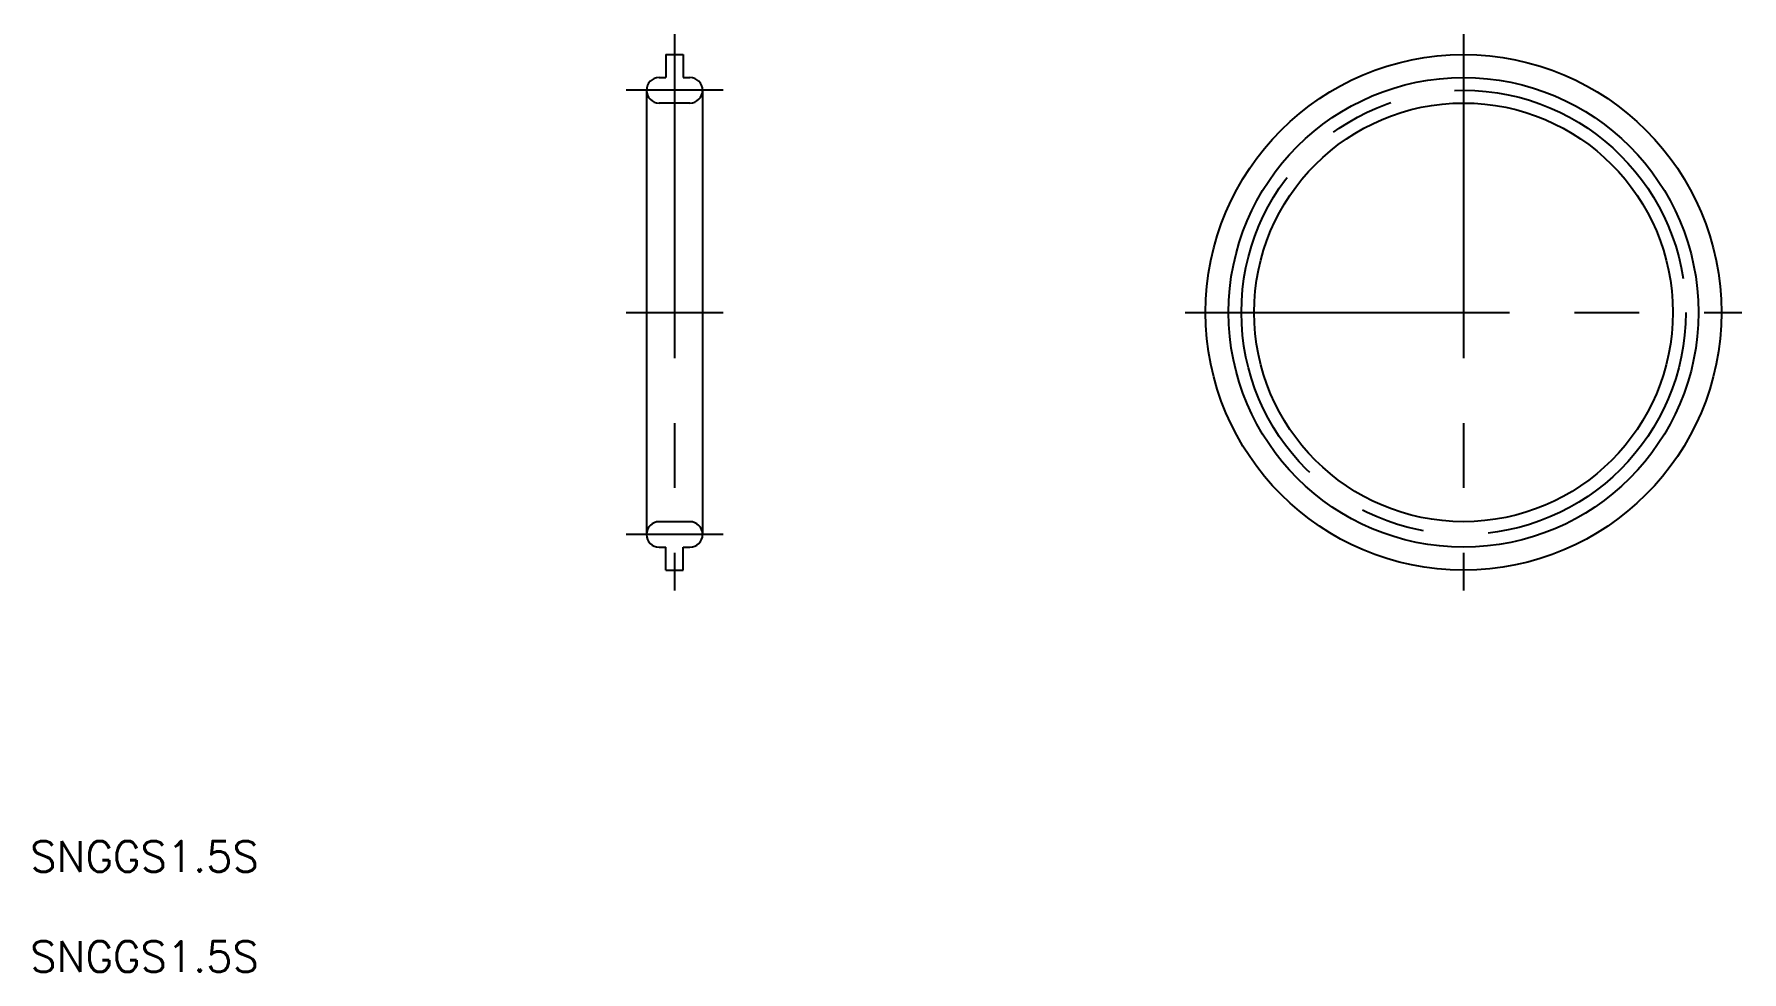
# Model space of a CAD drawing. Extents: x -140 to 27, y -65 to 27.
import ezdxf

# ---------------------------------------------------------------- set-up
doc = ezdxf.new("R2010")
doc.units = 0
doc.linetypes.add('CENTER', pattern=[50.8, 31.75, -6.35, 6.35, -6.35])
doc.layers.get('0').update_dxf_attribs({"linetype": 'CONTINUOUS'})
doc.layers.add('CENTER', color=1, linetype='CENTER')
doc.styles.get("Standard").update_dxf_attribs({"font": 'txt.shx', "height": 3, "bigfont": 'bigfont.shx'})

msp = doc.modelspace()

# ---------------------------------------------------------------- linework, layer by layer
at = {"color": 7, "linetype": 'CONTINUOUS'}
for p, q in [((-78.1, 25.25), (-78.1, 23)), ((-78.1, 25.25), (-76.4, 25.25)), ((-76.4, 25.25), (-76.4, 23)), ((-80, 21.75), (-80, -21.75)), ((-78.75, 23), (-78.1, 23)), ((-76.4, 23), (-75.75, 23)), ((-74.5, 21.75), (-74.5, -21.75)), ((-75.75, 20.5), (-78.75, 20.5)), ((-75.75, -20.5), (-78.75, -20.5)), ((-78.75, -23), (-78.1, -23)), ((-78.1, -25.25), (-78.1, -23)), ((-76.4, -23), (-75.75, -23)), ((-76.4, -25.25), (-76.4, -23)), ((-78.1, -25.25), (-76.4, -25.25))]:
    msp.add_line(p, q, dxfattribs=at)
for radius in [25.25, 23, 20.5]:
    msp.add_circle((0, 0), radius, dxfattribs=at)
for centre, start, end in [((-78.75, 21.75), 90, 270), ((-75.75, 21.75), 270, 90), ((-78.75, -21.75), 90, 270), ((-75.75, -21.75), 270, 90)]:
    msp.add_arc(centre, 1.25, start, end, dxfattribs=at)
at = {"layer": 'CENTER', "color": 1, "linetype": 'CENTER'}
for p, q in [((-77.25, 27.25), (-77.25, -27.25)), ((0, 27.25), (0, -27.25)), ((-72.5, 21.75), (-82, 21.75)), ((-82, 0), (-72.5, 0)), ((-27.25, 0), (27.25, 0)), ((-72.5, -21.75), (-82, -21.75))]:
    msp.add_line(p, q, dxfattribs=at)
msp.add_circle((0, 0), 21.75, dxfattribs=at)

# ---------------------------------------------------------------- texts
at = {"color": 7, "linetype": 'CONTINUOUS'}
for p in [(-140.33, -54.79), (-140.33, -64.59)]:
    msp.add_text('SNGGS1.5S', height=3, dxfattribs=at).set_placement(p)

doc.saveas('drawing.dxf')
